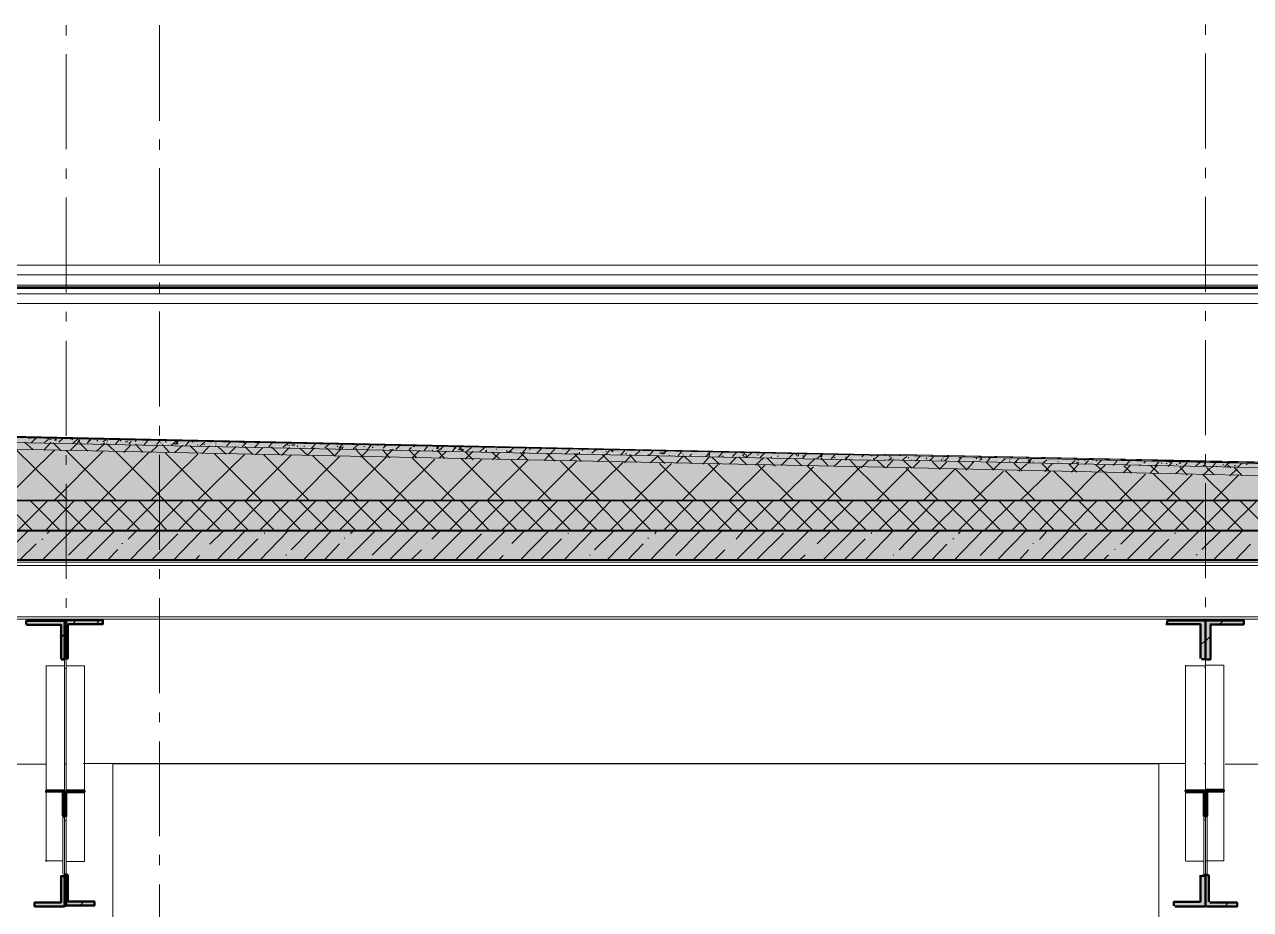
# Model space of a CAD drawing. Header units: millimetres. Extents: x -136833 to 49383, y -8033 to 344618.
# Drawn here: x -44308 to -37860, y 17372 to 22027 of the extents above; entities that cross this region are included whole.
import ezdxf

# ---------------------------------------------------------------- set-up
doc = ezdxf.new("R2010")
doc.units = ezdxf.units.MM
doc.layers.add('PDF _Геометрия', color=7, linetype='Continuous', true_color=0x1d1d1d)
doc.layers.add('PDF _Сплошная заливка', color=7, linetype='Continuous', true_color=0xffffff)

msp = doc.modelspace()

# ---------------------------------------------------------------- hatches: boundary and pattern name
at = {"layer": 'PDF _Сплошная заливка', "transparency": 33554559}
h = msp.add_hatch(color=256, dxfattribs=at)
h.paths.add_polyline_path([(-33514.6, 19877.4), (-33628.9, 19873.2), (-33739, 19868.9), (-33967.5, 19860.5), (-34077.6, 19856.2), (-34306.2, 19847.8), (-34416.2, 19843.5), (-34530.5, 19839.3), (-34640.6, 19835.1), (-34869.2, 19826.6), (-34979.2, 19822.4), (-35207.8, 19813.9), (-35317.9, 19809.7), (-35546.5, 19801.2), (-35656.5, 19797), (-35770.8, 19792.7), (-35880.9, 19788.5), (-36109.5, 19780), (-36219.5, 19775.8), (-36448.1, 19767.3), (-36558.2, 19763.1), (-36672.5, 19758.9), (-36782.5, 19754.6), (-37011.1, 19746.2), (-37121.2, 19741.9), (-37349.8, 19733.5), (-37459.8, 19729.2), (-37688.4, 19720.8), (-37798.5, 19716.5), (-37798.5, 19720.8), (-37989, 19725), (-38378.4, 19733.5), (-38568.9, 19737.7), (-38958.3, 19746.2), (-39148.8, 19750.4), (-39538.3, 19758.9), (-39728.7, 19763.1), (-40118.2, 19771.6), (-40308.7, 19775.8), (-40698.1, 19784.3), (-40888.6, 19788.5), (-41278.1, 19797), (-41477, 19801.2), (-42289.8, 19818.1), (-42488.7, 19822.4), (-43504.6, 19843.5), (-43703.6, 19847.8), (-44516.4, 19864.7), (-44719.5, 19864.7), (-44719.5, 19839.3), (-44512.1, 19839.3), (-44308.9, 19835.1), (-44101.5, 19830.8), (-43695.1, 19822.4), (-43487.7, 19818.1), (-43284.5, 19813.9), (-43077.1, 19809.7), (-42670.7, 19801.2), (-42463.3, 19797), (-42056.9, 19788.5), (-41849.5, 19784.3), (-41646.3, 19780), (-41438.9, 19775.8), (-41032.5, 19767.3), (-40825.1, 19763.1), (-40621.9, 19758.9), (-40414.5, 19754.6), (-40008.1, 19746.2), (-39800.7, 19741.9), (-39394.3, 19733.5), (-39186.9, 19729.2), (-38983.7, 19725), (-38776.3, 19720.8), (-38369.9, 19712.3), (-38162.5, 19708.1), (-37756.1, 19699.6), (-37688.4, 19695.4), (-37688.4, 19699.6), (-37569.9, 19703.8), (-37455.6, 19708.1), (-37337.1, 19712.3), (-37108.5, 19720.8), (-36990, 19725), (-36761.4, 19733.5), (-36642.8, 19737.7), (-36414.3, 19746.2), (-36295.7, 19750.4), (-36067.1, 19758.9), (-35948.6, 19763.1), (-35720, 19771.6), (-35601.5, 19775.8), (-35487.2, 19780), (-35368.7, 19784.3), (-35140.1, 19792.7), (-35021.6, 19797), (-34793, 19805.4), (-34674.5, 19809.7), (-34445.9, 19818.1), (-34327.4, 19822.4), (-34098.8, 19830.8), (-33980.2, 19835.1), (-33751.7, 19843.5), (-33633.1, 19847.8), (-33518.8, 19852), (-33269.1, 19852), (-33133.6, 19847.8), (-33002.4, 19843.5), (-32866.9, 19839.3), (-32735.7, 19835.1), (-32600.3, 19830.8), (-32469, 19826.6), (-32333.6, 19822.4), (-32202.4, 19818.1), (-32066.9, 19813.9), (-31935.7, 19809.7), (-31800.2, 19805.4), (-31669, 19801.2), (-31533.5, 19797), (-31402.3, 19792.7), (-31266.8, 19788.5), (-31135.6, 19784.3), (-31000.2, 19780), (-30868.9, 19775.8), (-30733.5, 19771.6), (-30602.3, 19767.3), (-30466.8, 19763.1), (-30335.6, 19758.9), (-30200.1, 19754.6), (-30068.9, 19750.4), (-29933.4, 19746.2), (-29802.2, 19741.9), (-29666.7, 19737.7), (-29535.5, 19733.5), (-29400.1, 19729.2), (-29268.8, 19725), (-29133.4, 19720.8), (-29002.2, 19716.5), (-28866.7, 19712.3), (-28735.5, 19708.1), (-28600, 19703.8), (-28468.8, 19699.6), (-28396.8, 19695.4), (-28396.8, 19699.6), (-28219, 19703.8), (-27351.3, 19725), (-27088.8, 19729.2), (-26830.6, 19729.2), (-26830.6, 19754.6), (-27038, 19754.6), (-27249.7, 19750.4), (-27457.1, 19746.2), (-27668.7, 19741.9), (-27825.4, 19737.7), (-28307.9, 19725), (-28595.8, 19720.8), (-28595.8, 19725), (-28858.2, 19733.5), (-28985.2, 19737.7), (-29247.7, 19746.2), (-29374.7, 19750.4), (-29637.1, 19758.9), (-29764.1, 19763.1), (-30026.6, 19771.6), (-30153.5, 19775.8), (-30416, 19784.3), (-30543, 19788.5), (-30936.7, 19801.2), (-31063.7, 19805.4), (-31326.1, 19813.9), (-31453.1, 19818.1), (-31715.5, 19826.6), (-31842.5, 19830.8), (-32105, 19839.3), (-32232, 19843.5), (-32494.4, 19852), (-32621.4, 19856.2), (-32883.9, 19864.7), (-33010.9, 19868.9), (-33273.3, 19877.4)])
h.paths.add_polyline_path([(-49883.9, 19979), (-50082.1, 19983.1), (-50483, 19983.1), (-50483, 19962), (-50281.8, 19962), (-49659.5, 19949.3), (-49456.3, 19945.1), (-48834.1, 19932.4), (-48630.9, 19928.2), (-48008.6, 19915.5), (-47805.4, 19911.3), (-47183.2, 19898.6), (-46980, 19894.3), (-46357.7, 19881.6), (-46154.5, 19877.4), (-46014.9, 19873.2), (-45879.4, 19868.9), (-45879.4, 19894.3), (-46277.3, 19902.8), (-46480.5, 19907), (-46878.4, 19915.5), (-47081.6, 19919.7), (-47479.5, 19928.2), (-47682.7, 19932.4), (-48080.6, 19940.9), (-48283.8, 19945.1), (-48681.7, 19953.6), (-48884.9, 19957.8), (-49282.8, 19966.3), (-49486, 19970.5)])
h = msp.add_hatch(color=256, dxfattribs=at)
h.paths.add_polyline_path([(-33518.8, 19852), (-33633.1, 19847.8), (-33751.7, 19843.5), (-33980.2, 19835.1), (-34098.8, 19830.8), (-34327.4, 19822.4), (-34445.9, 19818.1), (-34674.5, 19809.7), (-34793, 19805.4), (-35021.6, 19797), (-35140.1, 19792.7), (-35368.7, 19784.3), (-35487.2, 19780), (-35601.5, 19775.8), (-35720, 19771.6), (-35948.6, 19763.1), (-36067.1, 19758.9), (-36295.7, 19750.4), (-36414.3, 19746.2), (-36642.8, 19737.7), (-36761.4, 19733.5), (-36990, 19725), (-37108.5, 19720.8), (-37337.1, 19712.3), (-37455.6, 19708.1), (-37569.9, 19703.8), (-37688.4, 19699.6), (-37798.5, 19695.4), (-37798.5, 19699.6), (-38204.8, 19708.1), (-38412.3, 19712.3), (-38818.6, 19720.8), (-39026.1, 19725), (-39432.4, 19733.5), (-39639.9, 19737.7), (-40046.2, 19746.2), (-40253.6, 19750.4), (-40660, 19758.9), (-40867.4, 19763.1), (-41070.6, 19767.3), (-41278.1, 19771.6), (-41477, 19775.8), (-42289.8, 19792.7), (-42488.7, 19797), (-43504.6, 19818.1), (-43703.6, 19822.4), (-44516.4, 19839.3), (-44719.5, 19839.3), (-44719.5, 19801.2), (-44520.6, 19801.2), (-37756.1, 19657.3), (-37684.2, 19653), (-37684.2, 19657.3), (-37455.6, 19665.7), (-37345.5, 19670), (-37116.9, 19678.4), (-37006.9, 19682.7), (-36892.6, 19686.9), (-36782.5, 19691.1), (-36553.9, 19699.6), (-36443.9, 19703.8), (-36329.6, 19708.1), (-36219.5, 19712.3), (-35990.9, 19720.8), (-35880.9, 19725), (-35766.6, 19729.2), (-35656.5, 19733.5), (-35428, 19741.9), (-35317.9, 19746.2), (-35203.6, 19750.4), (-35093.5, 19754.6), (-34865, 19763.1), (-34754.9, 19767.3), (-34640.6, 19771.6), (-34530.5, 19775.8), (-34302, 19784.3), (-34191.9, 19788.5), (-34077.6, 19792.7), (-33967.5, 19797), (-33739, 19805.4), (-33628.9, 19809.7), (-33514.6, 19813.9), (-33273.3, 19813.9), (-33010.9, 19805.4), (-32883.9, 19801.2), (-32621.4, 19792.7), (-32494.4, 19788.5), (-32232, 19780), (-32105, 19775.8), (-31842.5, 19767.3), (-31715.5, 19763.1), (-31453.1, 19754.6), (-31326.1, 19750.4), (-31063.7, 19741.9), (-30936.7, 19737.7), (-30543, 19725), (-30416, 19720.8), (-30153.5, 19712.3), (-30026.6, 19708.1), (-29764.1, 19699.6), (-29637.1, 19695.4), (-29374.7, 19686.9), (-29247.7, 19682.7), (-28985.2, 19674.2), (-28858.2, 19670), (-28595.8, 19661.5), (-28468.8, 19657.3), (-28396.8, 19653), (-28396.8, 19657.3), (-28219, 19661.5), (-27004.1, 19691.1), (-26830.6, 19691.1), (-26830.6, 19729.2), (-27038, 19729.2), (-27249.7, 19725), (-27457.1, 19720.8), (-27668.7, 19716.5), (-28265.6, 19703.8), (-28600, 19699.6), (-28600, 19703.8), (-28735.5, 19708.1), (-28866.7, 19712.3), (-29002.2, 19716.5), (-29133.4, 19720.8), (-29268.8, 19725), (-29400.1, 19729.2), (-29535.5, 19733.5), (-29666.7, 19737.7), (-29802.2, 19741.9), (-29933.4, 19746.2), (-30068.9, 19750.4), (-30200.1, 19754.6), (-30335.6, 19758.9), (-30466.8, 19763.1), (-30602.3, 19767.3), (-30733.5, 19771.6), (-30868.9, 19775.8), (-31000.2, 19780), (-31135.6, 19784.3), (-31266.8, 19788.5), (-31402.3, 19792.7), (-31533.5, 19797), (-31669, 19801.2), (-31800.2, 19805.4), (-31935.7, 19809.7), (-32066.9, 19813.9), (-32202.4, 19818.1), (-32333.6, 19822.4), (-32469, 19826.6), (-32600.3, 19830.8), (-32735.7, 19835.1), (-32866.9, 19839.3), (-33002.4, 19843.5), (-33133.6, 19847.8), (-33269.1, 19852)])
h.paths.add_polyline_path([(-49883.9, 19953.6), (-50082.3, 19957.7), (-50483, 19957.7), (-50483, 19923.9), (-50290.3, 19923.9), (-50091.3, 19919.7), (-49896.6, 19915.5), (-49697.6, 19911.3), (-49502.9, 19907), (-49304, 19902.8), (-49109.2, 19898.6), (-48910.3, 19894.3), (-48715.6, 19890.1), (-48516.6, 19885.9), (-48321.9, 19881.6), (-47924, 19873.2), (-47729.3, 19868.9), (-47530.3, 19864.7), (-47335.6, 19860.5), (-47136.6, 19856.2), (-46941.9, 19852), (-46742.9, 19847.8), (-46548.2, 19843.5), (-46349.3, 19839.3), (-46154.5, 19835.1), (-45879.4, 19830.8), (-45879.4, 19868.9), (-46277.3, 19877.4), (-46480.5, 19881.6), (-46878.4, 19890.1), (-47081.6, 19894.3), (-47479.5, 19902.8), (-47682.7, 19907), (-48080.6, 19915.5), (-48283.8, 19919.7), (-48681.7, 19928.2), (-48884.9, 19932.4), (-49282.8, 19940.9), (-49486, 19945.1)])
h = msp.add_hatch(color=256, dxfattribs=at)
h.paths.add_polyline_path([(-33514.6, 19813.9), (-33628.9, 19809.7), (-33739, 19805.4), (-33967.5, 19797), (-34077.6, 19792.7), (-34191.9, 19788.5), (-34302, 19784.3), (-34530.5, 19775.8), (-34640.6, 19771.6), (-34754.9, 19767.3), (-34865, 19763.1), (-35093.5, 19754.6), (-35203.6, 19750.4), (-35317.9, 19746.2), (-35428, 19741.9), (-35656.5, 19733.5), (-35766.6, 19729.2), (-35880.9, 19725), (-35990.9, 19720.8), (-36219.5, 19712.3), (-36329.6, 19708.1), (-36443.9, 19703.8), (-36553.9, 19699.6), (-36782.5, 19691.1), (-36892.6, 19686.9), (-37006.9, 19682.7), (-37116.9, 19678.4), (-37345.5, 19670), (-37455.6, 19665.7), (-37798.5, 19653), (-37798.5, 19657.3), (-37989, 19661.5), (-38378.4, 19670), (-38568.9, 19674.2), (-38958.3, 19682.7), (-39148.8, 19686.9), (-39538.3, 19695.4), (-39728.7, 19699.6), (-40118.2, 19708.1), (-40308.7, 19712.3), (-40698.1, 19720.8), (-40888.6, 19725), (-41278.1, 19733.5), (-41477, 19737.7), (-42289.8, 19754.6), (-42488.7, 19758.9), (-43504.6, 19780), (-43703.6, 19784.3), (-44516.4, 19801.2), (-44719.5, 19801.2), (-44719.5, 19526), (-26830.6, 19526), (-26830.6, 19691.1), (-27038, 19691.1), (-27249.7, 19686.9), (-27457.1, 19682.7), (-27668.7, 19678.4), (-27825.4, 19674.2), (-28307.9, 19661.5), (-28595.8, 19657.3), (-28595.8, 19661.5), (-28858.2, 19670), (-28985.2, 19674.2), (-29247.7, 19682.7), (-29374.7, 19686.9), (-29637.1, 19695.4), (-29764.1, 19699.6), (-30026.6, 19708.1), (-30153.5, 19712.3), (-30416, 19720.8), (-30543, 19725), (-30936.7, 19737.7), (-31063.7, 19741.9), (-31326.1, 19750.4), (-31453.1, 19754.6), (-31715.5, 19763.1), (-31842.5, 19767.3), (-32105, 19775.8), (-32232, 19780), (-32494.4, 19788.5), (-32621.4, 19792.7), (-32883.9, 19801.2), (-33010.9, 19805.4), (-33273.3, 19813.9)])
h.paths.add_polyline_path([(-49883.9, 19915.5), (-50081.5, 19919.6), (-50483, 19919.6), (-50483, 19526), (-45879.4, 19526), (-45879.4, 19830.8), (-46277.3, 19839.3), (-46480.5, 19843.5), (-46878.4, 19852), (-47081.6, 19856.2), (-47479.5, 19864.7), (-47682.7, 19868.9), (-48080.6, 19877.4), (-48283.8, 19881.6), (-48681.7, 19890.1), (-48884.9, 19894.3), (-49282.8, 19902.8), (-49486, 19907)])
h = msp.add_hatch(color=256, dxfattribs=at)
h.paths.add_polyline_path([(-45879.4, 19365.2), (-45879.4, 19525.2), (-50648.6, 19525.2), (-50648.6, 19365.2)])
h.paths.add_polyline_path([(-26648.6, 19365.2), (-26648.6, 19525.2), (-44719.5, 19525.2), (-44719.5, 19365.2)])
h = msp.add_hatch(color=256, dxfattribs=at)
h.paths.add_polyline_path([(-45498.4, 19212.8), (-45498.4, 19361.8), (-50895.1, 19361.8), (-50895.1, 19212.8)])
h.paths.add_polyline_path([(-26398.8, 19212.8), (-26398.8, 19361.8), (-45100.5, 19361.8), (-45100.5, 19212.8)])
h = msp.add_hatch(color=256, dxfattribs=at)
h.paths.add_polyline_path([(-44105.7, 18692.1), (-44105.7, 18894.2), (-44303.3, 18894.2), (-44303.3, 18874.1), (-44122.7, 18874.1), (-44122.7, 18692.1)])
h.paths.add_polyline_path([(-43898.3, 18874.1), (-43898.3, 18894.2), (-44097.3, 18894.2), (-44097.3, 18692.1), (-44080.3, 18692.1), (-44080.3, 18874.1)])
h = msp.add_hatch(color=256, dxfattribs=at)
h.paths.add_polyline_path([(-38103.3, 18692.1), (-38103.3, 18892.4), (-38301.6, 18892.4), (-38301.6, 18874.1), (-38124.4, 18874.1), (-38124.4, 18692.1)])
h.paths.add_polyline_path([(-37900.1, 18874.1), (-37900.1, 18892.4), (-38099, 18892.4), (-38099, 18692.1), (-38077.9, 18692.1), (-38077.9, 18874.1)])
for points in [[(-44110, 17866.7), (-44105.9, 17997.3), (-44195.8, 17997.3), (-44195.8, 17993.7), (-44110, 17993.7)], [(-43999.9, 17993.7), (-43999.9, 17997.6), (-44090.6, 17997.6), (-44090.6, 17993.7)], [(-38103.3, 17866.7), (-38103.3, 17998.4), (-38198.6, 17998.4), (-38198.6, 17993.7), (-38111.7, 17993.7), (-38111.7, 17866.7)], [(-38001.7, 17993.7), (-38001.7, 18001.5), (-38098.1, 18001.5), (-38098.1, 17894.7), (-38094.8, 17993.7)]]:
    msp.add_hatch(color=256, dxfattribs=at).paths.add_polyline_path(points)
h = msp.add_hatch(color=256, dxfattribs=at)
h.paths.add_polyline_path([(-44122.7, 17413.7), (-44262, 17413.7), (-44262, 17392.7), (-44105.7, 17392.7), (-44105.7, 17553.2), (-44122.7, 17553.2)])
h.paths.add_polyline_path([(-44097.3, 17553.2), (-44097.3, 17392.7), (-43940.7, 17392.7), (-43940.7, 17413.7), (-44080.3, 17413.7), (-44080.3, 17553.2)])
h = msp.add_hatch(color=256, dxfattribs=at)
h.paths.add_polyline_path([(-38124.4, 17548.5), (-38124.4, 17413.7), (-38256.5, 17413.7), (-38256.5, 17392.6), (-38103.3, 17392.6), (-38103.3, 17548.5)])
h.paths.add_polyline_path([(-38082.1, 17413.7), (-38082.1, 17548.5), (-38099, 17548.5), (-38099, 17392.6), (-37938.2, 17392.6), (-37938.2, 17413.7)])

# ---------------------------------------------------------------- linework, layer by layer
at = {"layer": 'PDF _Геометрия', "color": 7, "lineweight": 9}
for points in [[(-44089.7, 21968.2), (-44089.7, 22023.2)], [(-43598.4, 21520.2), (-43598.4, 22023.9)], [(-38097.1, 21971.6), (-38097.1, 22026.7)], [(-44089.7, 21371.5), (-44089.7, 21870.8)], [(-38097.1, 21374.8), (-38097.1, 21874.3)], [(-43598.4, 21367.8), (-43598.4, 21422.8)], [(-44089.7, 21214.5), (-44089.7, 21269.8)], [(-43598.4, 20770.9), (-43598.4, 21270.4)], [(-38097.1, 21218.2), (-38097.1, 21273.2)], [(-44089.7, 20617.5), (-44089.7, 21117.2)], [(-38097.1, 20621.2), (-38097.1, 21120.8)], [(-26445.1, 20761.8), (-44737.5, 20761.8)], [(-26445.1, 20711), (-44737.5, 20711)], [(-26445.1, 20656), (-44737.5, 20656)], [(-26445.1, 20643.3), (-44737.5, 20643.3)], [(-44737.5, 20639.1), (-26445.1, 20639.1)], [(-43598.4, 20614.2), (-43598.4, 20669.2)], [(-44089.7, 20465.5), (-44089.7, 20516.4)], [(-43598.4, 20017.7), (-43598.4, 20516.9)], [(-38097.1, 20468.9), (-38097.1, 20519.7)], [(-44089.7, 19864.1), (-44089.7, 20363.8)], [(-38097.1, 19867.8), (-38097.1, 20367.2)], [(-39781.7, 19763.5), (-44713.8, 19869.3)], [(-43598.4, 19864.9), (-43598.4, 19916)], [(-44712.7, 19521.7), (-26822.4, 19521.7), (-26822.4, 19686.8), (-26822.4, 19724.9), (-26822.4, 19750.3), (-26822.4, 19754.5), (-26822.4, 19758.8), (-27660.4, 19741.8)], [(-44089.7, 19711.6), (-44089.7, 19762.4)], [(-43598.4, 19264), (-43598.4, 19763.7)], [(-39787.5, 19767), (-38377.8, 19737.3)], [(-38372.7, 19736.9), (-37754.9, 19724.2), (-39786.9, 19766.6)], [(-38370.3, 19735.5), (-37684.7, 19722.8), (-37752.7, 19722.8)], [(-38097.1, 19715.4), (-38097.1, 19766.2)], [(-44089.7, 19110.7), (-44089.7, 19610.4)], [(-38097.1, 19114.2), (-38097.1, 19613.8)], [(-44718.4, 19364.3), (-26646.9, 19364.3), (-26646.9, 19525.2), (-44718.4, 19525.2)], [(-50648.6, 19199.2), (-26646.9, 19199.2), (-26646.9, 19182.3), (-50648.6, 19182.3), (-26646.9, 19182.3)], [(-27190.9, 19195.8), (-27190.9, 19208.6), (-50093.8, 19208.6)], [(-43598.4, 19111.7), (-43598.4, 19162.3)], [(-44089.7, 18958.2), (-44089.7, 19009)], [(-43598.4, 18510.3), (-43598.4, 19010)], [(-38097.1, 18961.9), (-38097.1, 19012.7)], [(-26646.9, 18911.4), (-50648.6, 18911.4), (-26646.9, 18911.4), (-26646.9, 18898.7), (-50648.6, 18898.7)], [(-44098.5, 18137.2), (-44098.5, 18640.7), (-44098.5, 18890.5)], [(-44089.7, 18640.5), (-44089.7, 18890.4), (-44097.9, 18890.4)], [(-44089.7, 18357.3), (-44089.7, 18856.5)], [(-38097.1, 18644.4), (-38097.1, 18894.1), (-38101.1, 18894.1)], [(-38097.1, 18138), (-38097.1, 18641.8), (-38097.1, 18891.6)], [(-38097.1, 18360.8), (-38097.1, 18860.2)], [(-44195.8, 18653.8), (-44098.5, 18653.8), (-44098.5, 17972.1)], [(-44195, 18653.2), (-44195, 17628.7), (-44195, 17624.4), (-44195, 17988.6)], [(-44097.9, 18640.5), (-44089.7, 18640.5), (-44089.7, 18137), (-44097.9, 18137)], [(-44090.6, 18653.9), (-43993.2, 18653.9), (-43993.2, 17629.3), (-43993.2, 17625.4), (-44086.3, 17625.4), (-43993.2, 17625.4), (-43993.2, 17989.4)], [(-44089.7, 18653.6), (-44089.7, 17971.9)], [(-38202.3, 18656.7), (-38202.3, 17632.2), (-38202.3, 17628.1), (-38202.3, 17992.2)], [(-38198.6, 18654.5), (-38097.1, 18654.5), (-38097.1, 17973)], [(-38101.1, 18644.4), (-38097.1, 18644.4), (-38097.1, 18140.6), (-38101.1, 18140.6)], [(-38098.1, 18657.6), (-38000.5, 18657.6), (-38000.5, 17633.1), (-38000.5, 17629), (-38093.4, 17629), (-38000.5, 17629), (-38000.5, 17993)], [(-38097.1, 18657.1), (-38097.1, 17975.5)], [(-43598.4, 18358), (-43598.4, 18409.2)], [(-44089.7, 18204.8), (-44089.7, 18259.4)], [(-43598.4, 17757.2), (-43598.4, 18256.3)], [(-38097.1, 18208.3), (-38097.1, 18263.4)], [(-50092.2, 18136.6), (-44195, 18136.6)], [(-43997.7, 18140.3), (-38202.3, 18140.3)], [(-43844, 18139.6), (-43844, 17322.7), (-43844, 15163.7), (-43844, 14342.4), (-43844, 11641.8)], [(-43842, 17321), (-38342.7, 17321), (-38342.7, 18138.1), (-43842, 18138.1)], [(-37993.5, 18137), (-32244.8, 18137)], [(-44089.7, 17603.4), (-44089.7, 18103.1)], [(-38097.1, 17607.1), (-38097.1, 18106.8)], [(-44107.3, 17992), (-44107.3, 17628)], [(-44089.7, 17627.4), (-44089.7, 17991.5)], [(-38105.8, 17990.1), (-38105.8, 17625.9)], [(-38088.3, 17625.6), (-38088.3, 17989.7)], [(-44107.3, 17864.7), (-44107.3, 17560.2)], [(-44089.7, 17559.6), (-44089.7, 17864.7)], [(-38105.8, 17863.1), (-38105.8, 17558.2)], [(-38097.1, 17560.4), (-38097.1, 17865.5)], [(-38097.1, 17862.9), (-38097.1, 17558.1)], [(-38088.3, 17558), (-38088.3, 17862.7)], [(-44098.5, 17861.7), (-44098.5, 17557.2)], [(-44098.5, 17387.7), (-44098.5, 17840.9)], [(-44097.9, 17387.4), (-44089.7, 17387.4), (-44089.7, 17840.6), (-44097.9, 17840.6)], [(-44089.7, 17556.9), (-44089.7, 17862)], [(-38101.1, 17391.2), (-38097.1, 17391.2), (-38097.1, 17844.3), (-38101.1, 17844.3)], [(-38097.1, 17388.9), (-38097.1, 17841.7)], [(-43598.4, 17604.9), (-43598.4, 17659.8)], [(-44089.7, 17451.4), (-44089.7, 17506)], [(-43598.4, 17003.4), (-43598.4, 17503.2)], [(-38097.1, 17454.8), (-38097.1, 17509.7)]]:
    msp.add_lwpolyline(points, dxfattribs=at)
for points in [[(-26445.1, 20647.5), (-44737.5, 20647.5)], [(-44737.5, 20609.4), (-26445.1, 20609.4)], [(-44737.5, 20558.6), (-26445.1, 20558.6)], [(-44200.2, 17628), (-44107.3, 17628)], [(-38199.2, 17625.9), (-38105.8, 17625.9)], [(-44102.9, 17557.2), (-44098.5, 17557.2)], [(-44094.1, 17559.6), (-44089.7, 17559.6)], [(-38105.8, 17558.1), (-38097.1, 17558.1)], [(-38092.4, 17558), (-38088.3, 17558)]]:
    msp.add_lwpolyline(points, close=True, dxfattribs=at)
at = {"layer": 'PDF _Геометрия', "color": 7, "lineweight": 40}
for points in [[(-26646.9, 20363.3), (-26646.9, 19364.3), (-45098.9, 19364.3)], [(-45098.9, 19212), (-26646.9, 19212), (-26646.9, 18894.4), (-26901.2, 18894.4)]]:
    msp.add_lwpolyline(points, dxfattribs=at)
at = {"layer": 'PDF _Геометрия', "color": 7, "lineweight": 20}
for points in [[(-44713.8, 19860.9), (-39781.7, 19759.3), (-44713.8, 19865.1)], [(-39790.4, 19698.5), (-44718.1, 19800.1)], [(-39781.7, 19733.9), (-44713.8, 19835.5)], [(-37754.9, 19720), (-39786.9, 19762.3), (-37754.9, 19715.8)], [(-37754.9, 19694.6), (-39786.9, 19736.9)], [(-37754.9, 19652.3), (-39791, 19698.9)], [(-44718.4, 19364.3), (-26646.9, 19364.3)]]:
    msp.add_lwpolyline(points, dxfattribs=at)
at = {"layer": 'PDF _Геометрия', "lineweight": 9}
for points in [[(-44265.2, 19792), (-44307.8, 19830.2)], [(-44287.1, 19856), (-44282.8, 19856)], [(-44287.1, 19848.9), (-44282.8, 19848.9)], [(-44286.5, 19855.3), (-44274, 19851.5), (-44274, 19855.3)], [(-44273.3, 19826.7), (-44247.7, 19852.4)], [(-44252, 19852.4), (-44247.7, 19848)], [(-44212.6, 19826.4), (-44212.6, 19826.4)], [(-44206.9, 19788.3), (-44168.7, 19830.3)], [(-44203.1, 19828.2), (-44177.5, 19849)], [(-44173.1, 19844.5), (-44168.7, 19844.5)], [(-44159.9, 19851.6), (-44159.9, 19847.2)], [(-44116, 19784.5), (-44158.1, 19826.6)], [(-44128.6, 19829.3), (-44107.3, 19850)], [(-44124.8, 19848), (-44124.8, 19848)], [(-44067.8, 19847.5), (-44063.4, 19847.5)], [(-44066.6, 19787.6), (-44028.3, 19825.9)], [(-44059, 19847.4), (-44054.6, 19843.1)], [(-44053.5, 19823.2), (-44028.3, 19848.4)], [(-43975.7, 19782.3), (-44017.8, 19824.5)], [(-44015.1, 19822.5), (-44010.8, 19826.9)], [(-43979.5, 19824.4), (-43958.1, 19845.2)], [(-43971.3, 19841.4), (-43966.9, 19841.4)], [(-43930.1, 19782.9), (-43887.9, 19821.2)], [(-43927.4, 19836.2), (-43923, 19840.6)], [(-43905.5, 19823), (-43905.5, 19818.6)], [(-43896.1, 19831.1), (-43879.1, 19843.7)], [(-43896.1, 19818.5), (-43887.9, 19826.7), (-43887.9, 19818.5)], [(-43835.3, 19784.8), (-43877.5, 19822.6)], [(-43874.8, 19837.6), (-43870.4, 19837.6)], [(-43830.3, 19819.2), (-43809, 19845)], [(-43804.6, 19840.6), (-43800.2, 19836.2)], [(-43785.4, 19775.7), (-43747.5, 19817.9)], [(-43778.2, 19831.2), (-43773.9, 19831.2)], [(-43769.5, 19831.2), (-43765.1, 19831.2)], [(-43760.2, 19820.7), (-43747.5, 19833.3)], [(-43725.6, 19834.3), (-43721.2, 19838.7)], [(-43686.1, 19777.1), (-43724, 19819.4)], [(-43686.1, 19830.4), (-43686.1, 19830.4)], [(-43681.2, 19814.4), (-43659.8, 19839.7)], [(-43651, 19814.4), (-43651, 19814.4)], [(-43645.1, 19775.3), (-43607.1, 19813.2)], [(-43614.9, 19818.2), (-43589.6, 19843.4)], [(-43594, 19827), (-43589.6, 19827)], [(-43545.7, 19775.2), (-43583.7, 19817.6)], [(-43567.7, 19830.2), (-43563.3, 19834.6)], [(-43535.9, 19813.7), (-43510.6, 19835.2)], [(-43528.2, 19814.3), (-43528.2, 19814.3)], [(-43518.9, 19820.9), (-43501.9, 19820.9), (-43506.3, 19837.4)], [(-43517.9, 19776.3), (-43475.5, 19814.3)], [(-43514.5, 19818.1), (-43501.9, 19834.6)], [(-43493.1, 19820.3), (-43493.1, 19820.3)], [(-43461.4, 19811), (-43440.4, 19836.3)], [(-43396.6, 19770.3), (-43439, 19812.7)], [(-43422.9, 19831.4), (-43422.9, 19827.6)], [(-43401, 19816.6), (-43396.6, 19816.6)], [(-43386.8, 19808.9), (-43361.5, 19830.4)], [(-43373.2, 19768.7), (-43335.2, 19811.2)], [(-43365.9, 19817.8), (-43361.5, 19821.6)], [(-43330.8, 19830.5), (-43326.4, 19830.5)], [(-43317.6, 19813.5), (-43317.6, 19813.5)], [(-43304.5, 19825.6), (-43300.1, 19825.6)], [(-43304.5, 19810.2), (-43300.1, 19810.2)], [(-43291.3, 19808.6), (-43291.3, 19808.6)], [(-43247.4, 19766.8), (-43289.9, 19804.9)], [(-43246.5, 19809.9), (-43221.1, 19835.3)], [(-43232.9, 19768.6), (-43194.8, 19806.7)], [(-43212.3, 19809.4), (-43212.3, 19809.4)], [(-43203.5, 19822.2), (-43203.5, 19822.2)], [(-43163.1, 19805.3), (-43142.1, 19826.3)], [(-43159.7, 19829.5), (-43159.7, 19829.5)], [(-43159.2, 19829.6), (-43150.9, 19825.2), (-43150.9, 19829.6)], [(-43107, 19764.6), (-43149.6, 19807.2)], [(-43097.4, 19804.6), (-43071.9, 19830.1)], [(-43092.6, 19763.8), (-43054.4, 19802)], [(-43022.8, 19806.2), (-43001.7, 19831.1)], [(-42966.6, 19762.7), (-43008.7, 19805.3)], [(-42966.6, 19810.9), (-42966.6, 19810.9)], [(-42956.1, 19759.2), (-42914, 19801.3)], [(-42948.3, 19804), (-42922.8, 19825.6)], [(-42927.2, 19816.8), (-42922.8, 19816.8)], [(-42918.4, 19816.8), (-42914, 19812.4)], [(-42904.8, 19816.4), (-42896.5, 19812)], [(-42900.4, 19813.7), (-42887.7, 19817.6), (-42892.1, 19809.3)], [(-42874.6, 19805.6), (-42870.1, 19810)], [(-42817.5, 19759.5), (-42859.6, 19797.8)], [(-42857, 19822.4), (-42852.6, 19826.3)], [(-42839.5, 19806.5), (-42835, 19810.9)], [(-42820.7, 19761.5), (-42782.4, 19799.8)], [(-42799.1, 19799.3), (-42773.6, 19824.8)], [(-42729, 19800.6), (-42703.4, 19821.7)], [(-42677.1, 19757.6), (-42719.3, 19799.8)], [(-42650.3, 19803.5), (-42642, 19794.7), (-42680.3, 19756.9)], [(-42664, 19809.4), (-42659.6, 19805.6)], [(-42654.3, 19797.5), (-42633.2, 19822.5)], [(-42646, 19800.3), (-42633.2, 19804.8), (-42637.7, 19792)], [(-42579.8, 19795.8), (-42554.3, 19816.9)], [(-42567.5, 19797.3), (-42563, 19797.3)], [(-42523.6, 19807.4), (-42519.2, 19807.4)], [(-42505.2, 19792.3), (-42484.1, 19817.9)], [(-42479.8, 19800.7), (-42475.3, 19805.2)], [(-42453.4, 19814.5), (-42449, 19814.5)], [(-42421.8, 19799), (-42405.1, 19816.3)], [(-42387.6, 19814.3), (-42387.6, 19818.2)], [(-42356.1, 19791.8), (-42334.9, 19812.9)], [(-42286.3, 19788.9), (-42273.5, 19801.7)], [(-42282.3, 19801), (-42282.3, 19796.5)], [(-42264.7, 19807.4), (-42264.7, 19811.3)], [(-42264.3, 19807), (-42255.9, 19807), (-42255.9, 19811.5)], [(-42255.9, 19811.5), (-42255.9, 19811.5)], [(-42207, 19787.1), (-42185.8, 19812.2)], [(-42131.9, 19785.2), (-42106.8, 19806.4)], [(-42057.9, 19782.1), (-42036.6, 19807.3)], [(-42049.8, 19800.9), (-42045.4, 19800.9)], [(-42027.1, 19792.7), (-42010.3, 19788.2), (-42014.7, 19805.6)], [(-42023.5, 19803.2), (-42019, 19803.2)], [(-42023.1, 19789.9), (-42010.3, 19802.8)], [(-41982.8, 19780.4), (-41957.6, 19801.7)], [(-41912.6, 19781.4), (-41887.4, 19802.7)], [(-41763.5, 19776.4), (-41738.3, 19797.7)], [(-41689.4, 19773.7), (-41668.1, 19798.9)], [(-44151.1, 19787.6), (-44417.8, 19525.3)], [(-44080.9, 19523.9), (-44351.6, 19790.2)], [(-43896.7, 19780.7), (-44154.8, 19522.1)], [(-43826.5, 19523.2), (-44089.2, 19785.9)], [(-43651, 19778.7), (-43904.9, 19524.8)], [(-43572.1, 19523.4), (-43830.5, 19781.3)], [(-43396.6, 19767.5), (-43646.2, 19521.8)], [(-43317.6, 19522.8), (-43567.4, 19772.6)], [(-43150.9, 19766.1), (-43396.2, 19524.6)], [(-43063.2, 19522.6), (-43308.7, 19768.2)], [(-42905.2, 19761.5), (-43142.3, 19524.4)], [(-42808.7, 19522.2), (-43050, 19763.5)], [(-42650.8, 19754.6), (-42883.6, 19521.8)], [(-42554.3, 19524.9), (-42791.2, 19757.4)], [(-42405.1, 19752.8), (-42633.5, 19523.8)], [(-42527.9, 19749.9), (-42565.8, 19792.2)], [(-42539.5, 19752), (-42501.6, 19790.4)], [(-42299.8, 19524.6), (-42532.4, 19752.7)], [(-42387.6, 19748), (-42425.4, 19790.4)], [(-42407.9, 19754.4), (-42370, 19792.9)], [(-42387.1, 19789.9), (-42378.8, 19789.9), (-42383.2, 19789.9)], [(-42150.7, 19741.4), (-42370.8, 19521.2)], [(-42247.2, 19750.3), (-42285.1, 19788.2)], [(-42045.4, 19524.1), (-42269.6, 19748.4)], [(-42267.6, 19750), (-42229.6, 19788)], [(-42163.9, 19788.1), (-42159.4, 19788.1)], [(-42098, 19745.1), (-42140.5, 19787.6)], [(-42127.3, 19745.3), (-42089.2, 19783.3)], [(-41905, 19739.5), (-42120.6, 19523.9)], [(-42120, 19794), (-42115.6, 19794)], [(-42115.6, 19792.3), (-42115.6, 19796.8)], [(-41790.9, 19523.9), (-42010.8, 19743.8)], [(-41991.4, 19740.3), (-41948.9, 19782.8)], [(-41948.9, 19738), (-41991.4, 19780)], [(-41883.1, 19779.9), (-41878.7, 19788.3), (-41878.7, 19779.9)], [(-41659.3, 19737.9), (-41871.1, 19526.2)], [(-41808.5, 19740), (-41850.5, 19778.1)], [(-41846.6, 19737.7), (-41808.5, 19775.9)], [(-41834.8, 19776.4), (-41834.8, 19776.4)], [(-41826, 19791.2), (-41826, 19795.6)], [(-41773.4, 19785.7), (-41773.4, 19781.7)], [(-41769.1, 19779.7), (-41764.6, 19779.7)], [(-41751.5, 19781.3), (-41747.1, 19781.3)], [(-41536.5, 19523.5), (-41747.9, 19735.5)], [(-41720.7, 19783), (-41720.7, 19783)], [(-41715, 19738.1), (-41676.9, 19776.2)], [(-41659.3, 19732.9), (-41701.4, 19775)], [(-41659.3, 19794.7), (-41659.3, 19794.7)], [(-41650.5, 19789.8), (-41650.5, 19794.3)], [(-41614.4, 19771.8), (-41589.1, 19797.1)], [(-41574.7, 19733.8), (-41536.5, 19776)], [(-41518.9, 19730.9), (-41561.1, 19773.1)], [(-41540.3, 19773.1), (-41518.9, 19793.9)], [(-41527.7, 19784.1), (-41527.7, 19784.1)], [(-41465.3, 19767), (-41440, 19792.4)], [(-41438.3, 19733.2), (-41396.1, 19771.3)], [(-41378.5, 19728.5), (-41416.9, 19770.9)], [(-41391.8, 19775.3), (-41387.3, 19775.3)], [(-41391.8, 19768.5), (-41387.3, 19772.7)], [(-41374.3, 19785), (-41369.8, 19793.5)], [(-41325, 19771.8), (-41299.6, 19793)], [(-41317.1, 19773.8), (-41317.1, 19773.8)], [(-41304.1, 19788.7), (-41299.6, 19788.7)], [(-41294.1, 19725.9), (-41255.7, 19764)], [(-41229.4, 19725.3), (-41267.8, 19763.4)], [(-41251.4, 19780.8), (-41246.9, 19780.8)], [(-41250.8, 19766), (-41229.4, 19787.2)], [(-41224.6, 19787), (-41220.6, 19791.2)], [(-41220.3, 19784.2), (-41211.8, 19780)], [(-41215.8, 19782.6), (-41211.8, 19791.1)], [(-41171.3, 19764.3), (-41150.4, 19785.5)], [(-41153.2, 19721.3), (-41115.3, 19763.6)], [(-41145.6, 19772.7), (-41141.6, 19768.4)], [(-41089, 19723.3), (-41126.9, 19765.6)], [(-41096.9, 19762.6), (-41071.5, 19783.8)], [(-41027.6, 19762.6), (-41027.6, 19766.9)], [(-41022.2, 19759.5), (-41001.3, 19784.9)], [(-41017.4, 19720.9), (-40974.9, 19759)], [(-40939.8, 19718.5), (-40982.3, 19760.8)], [(-40965.9, 19773.9), (-40957.4, 19769.6)], [(-40961.1, 19771.1), (-40948.6, 19775.3), (-40952.6, 19766.8)], [(-40948.1, 19767.4), (-40931.1, 19784.3)], [(-40939.8, 19776.1), (-40939.8, 19780.3)], [(-40917.5, 19760.2), (-40913.5, 19760.2)], [(-40881.3, 19719), (-40843.3, 19757)], [(-40873.1, 19754.7), (-40852.1, 19780.1)], [(-40847.3, 19767.2), (-40843.3, 19767.2)], [(-40799.5, 19720.6), (-40842, 19758.7)], [(-40808, 19758.7), (-40799.5, 19767.1)], [(-40785.9, 19779.5), (-40781.9, 19783.7)], [(-40711.5, 19760.8), (-40702.9, 19756.6), (-40741, 19714.3)], [(-40723.9, 19754), (-40702.9, 19775.2)], [(-40715.4, 19763.5), (-40702.9, 19767.7), (-40706.9, 19759.2)], [(-40650.3, 19713.2), (-40692.9, 19751.3)], [(-40658.3, 19753.5), (-40632.8, 19778.9)], [(-40636.7, 19757.7), (-40632.8, 19753.5)], [(-40600.6, 19713.9), (-40562.6, 19752)], [(-40583.6, 19754.6), (-40562.6, 19775.7)], [(-40571.3, 19764.9), (-40571.3, 19764.9)], [(-40509.9, 19711.1), (-40552, 19753.4)], [(-40531.4, 19772.4), (-40527.5, 19772.4)], [(-40531.2, 19757.8), (-40518.7, 19770.6)], [(-40527, 19755.1), (-40509.9, 19750.9), (-40513.9, 19767.8)], [(-40509.2, 19752.9), (-40483.6, 19774.1)], [(-40464.3, 19709.2), (-40422.2, 19747.4)], [(-40452.5, 19763.2), (-40448.5, 19763.2)], [(-40448.5, 19750.5), (-40448.5, 19750.5)], [(-40448.5, 19750.5), (-40448.5, 19750.5)], [(-40439, 19749.7), (-40413.4, 19775.1)], [(-40360.8, 19703.7), (-40402.9, 19746)], [(-40382.3, 19750.6), (-40378.3, 19750.6)], [(-40347.2, 19754.1), (-40343.2, 19758.4)], [(-40328.8, 19707.3), (-40290.6, 19745.4)], [(-40289.9, 19744.9), (-40264.2, 19770.3)], [(-40281.8, 19770.7), (-40281.8, 19770.7)], [(-40220.4, 19705.8), (-40258.6, 19743.9)], [(-40250.7, 19761.4), (-40246.7, 19769.9)], [(-40246.5, 19758.7), (-40237.9, 19758.7), (-40237.9, 19767.2)], [(-40215.6, 19759), (-40211.6, 19759)], [(-40215.2, 19745.9), (-40194, 19771.4)], [(-40188.4, 19706.9), (-40150.2, 19745)], [(-40140.2, 19744.3), (-40115.1, 19765.5)], [(-40080, 19703.8), (-40118.3, 19746.1)], [(-40066, 19741.1), (-40044.9, 19766.5)], [(-40052.1, 19702.3), (-40009.8, 19740.4)], [(-40048.9, 19749.6), (-40044.9, 19749.6)], [(-40001, 19741.9), (-40001, 19741.9)], [(-39983.5, 19737.3), (-39992.1, 19737.3), (-39983.5, 19750)], [(-39991.1, 19739.4), (-39965.9, 19764.8)], [(-39983.5, 19739.8), (-39987.5, 19752.5)], [(-39930.8, 19696.4), (-39969.2, 19738.7)], [(-39948.4, 19762.8), (-39948.4, 19762.8)], [(-39913.3, 19738.3), (-39913.3, 19738.3)], [(-39907.8, 19695.1), (-39869.4, 19733.2)], [(-39904.3, 19753.2), (-39895.7, 19761.7)], [(-39899.7, 19759.1), (-39895.7, 19759.1)], [(-39851.9, 19760.8), (-39851.9, 19756.5)], [(-39843.1, 19741.1), (-39843.1, 19745.3)], [(-39842, 19734.6), (-39816.8, 19760)], [(-39781.7, 19695.8), (-39824.1, 19733.9)], [(-39775.6, 19695.7), (-39737.8, 19738.1)], [(-39763.8, 19733.1), (-39746.6, 19750.1)], [(-39759.4, 19757), (-39755.3, 19752.8)], [(-39755.3, 19754.5), (-39755.3, 19754.5)], [(-39692.9, 19734), (-39667.6, 19755.2)], [(-39658.8, 19750.7), (-39658.8, 19746.5)], [(-39645.3, 19736), (-39641.3, 19736)], [(-39635.3, 19695.3), (-39597.4, 19733.4)], [(-39622.7, 19730.8), (-39597.4, 19756.2)], [(-39566.3, 19747.1), (-39562.3, 19742.8)], [(-39548.5, 19731.9), (-39527.2, 19753.1)], [(-39531.2, 19750.6), (-39527.2, 19750.6)], [(-39487.4, 19735.2), (-39483.4, 19739.5)], [(-39478.6, 19746.1), (-39474.6, 19746.1)], [(-39469.5, 19730.2), (-39448.3, 19751.4)], [(-39399.4, 19727.1), (-39378.1, 19752.5)], [(-39390.9, 19745.9), (-39386.8, 19750.2)], [(-39386.8, 19741.6), (-39386.8, 19741.6)], [(-39378.1, 19739.8), (-39378.1, 19739.8)], [(-39303.1, 19742.4), (-39299.1, 19746.6)], [(-39285.6, 19736.1), (-39281.5, 19736.1)], [(-39272.8, 19737.5), (-39281.4, 19741.8), (-39272.8, 19746)], [(-39276.8, 19740.1), (-39272.8, 19748.5)], [(-39250.2, 19722.2), (-39228.9, 19747.7)], [(-39175.3, 19720.6), (-39149.9, 19741.8)], [(-39141.2, 19739.9), (-39141.2, 19739.9)], [(-39127.7, 19737), (-39123.6, 19737)], [(-39105.2, 19717.4), (-39079.7, 19742.8)], [(-39035.1, 19722.9), (-39018.3, 19722.9), (-39022.4, 19739.8)], [(-39031.1, 19737.5), (-39027.1, 19737.5)], [(-39031, 19720.4), (-39018.3, 19737.3)], [(-39030.9, 19718.5), (-39009.6, 19743.9)], [(-38956, 19716.8), (-38930.6, 19738)], [(-38806.9, 19712), (-38781.4, 19733.2)], [(-38767.9, 19733.6), (-38763.9, 19733.6)], [(-38732.8, 19732.9), (-38728.8, 19732.9)], [(-38732.7, 19713), (-38711.2, 19734.3)], [(-38684.9, 19736.2), (-38684.9, 19736.2)], [(-38666.6, 19712.4), (-38641, 19737.8)], [(-38517.5, 19707.6), (-38491.9, 19733)], [(-41404.9, 19730.7), (-41612.1, 19523.4)], [(-41282, 19523.3), (-41489.6, 19730.7)], [(-41159.2, 19724.8), (-41362.5, 19525.7)], [(-41027.6, 19523), (-41230.6, 19726.2)], [(-40904.7, 19717.7), (-41103.5, 19522.9)], [(-40773.1, 19522.7), (-40967.6, 19717.5)], [(-40659.1, 19713.4), (-40849.8, 19522.9)], [(-40518.7, 19525), (-40713.2, 19715.5)], [(-40413.4, 19711.6), (-40599.6, 19525.4)], [(-40264.2, 19524.8), (-40450.7, 19711)], [(-40159, 19700.3), (-40336.5, 19522.5)], [(-40009.8, 19524.5), (-40191.6, 19706.5)], [(-39913.3, 19698.5), (-40086.7, 19525)], [(-39755.3, 19524.2), (-39933.1, 19697.8)], [(-39658.8, 19691.5), (-39828.1, 19522.2)], [(-39641.3, 19693.7), (-39683.8, 19731.8)], [(-39500.9, 19523.9), (-39670.5, 19693.3)], [(-39413.2, 19689.7), (-39578.3, 19524.6)], [(-39492.1, 19686.3), (-39534.7, 19728.7)], [(-39495, 19688.1), (-39457, 19726.2)], [(-39246.5, 19523.6), (-39411.3, 19688.8)], [(-39351.7, 19684.2), (-39394.4, 19726.6)], [(-39354.7, 19683.4), (-39316.6, 19725.8)], [(-39325.3, 19725.8), (-39316.6, 19730)], [(-39158.7, 19678.4), (-39319.7, 19521.8)], [(-39211.4, 19686.3), (-39249.4, 19724.4)], [(-39246.5, 19729.4), (-39246.5, 19729.4)], [(-39246.5, 19722.6), (-39246.5, 19722.6)], [(-39214.3, 19683.1), (-39176.3, 19721.1)], [(-39185, 19729.8), (-39185, 19729.8)], [(-38992, 19523.4), (-39148.6, 19680)], [(-39127.7, 19729.3), (-39123.6, 19729.3)], [(-39062.2, 19679), (-39100.3, 19717)], [(-39092.6, 19726.1), (-39088.5, 19726.1)], [(-39078, 19678.4), (-39035.9, 19716.5)], [(-38913, 19676.7), (-39069.8, 19524.3)], [(-39004.8, 19725.1), (-39000.8, 19725.1)], [(-38913, 19674.1), (-38955.3, 19716.5)], [(-38942.4, 19676.5), (-38904.3, 19714.6)], [(-38899.5, 19716.1), (-38895.5, 19716.1)], [(-38737.6, 19525.7), (-38894, 19678)], [(-38873.2, 19726.5), (-38869.2, 19726.5)], [(-38842.8, 19715.8), (-38842.8, 19715.8)], [(-38667.4, 19672.3), (-38815.3, 19524.2)], [(-38772.7, 19672), (-38814.9, 19714.3)], [(-38811.8, 19715.1), (-38807.8, 19715.1)], [(-38802.1, 19671.8), (-38763.9, 19714.2)], [(-38776.6, 19720.9), (-38763.9, 19725.1), (-38767.9, 19716.7)], [(-38767.9, 19720.9), (-38763.9, 19720.9)], [(-38767.9, 19715.9), (-38763.9, 19711.6)], [(-38632.3, 19674.1), (-38674.6, 19712.3)], [(-38671.4, 19731.6), (-38667.4, 19731.6)], [(-38665.9, 19671.4), (-38623.5, 19709.5)], [(-38483.1, 19525.4), (-38631.3, 19673.5)], [(-38583, 19708.2), (-38562.1, 19729.4)], [(-38530.2, 19669.5), (-38491.9, 19707.6)], [(-38483.1, 19666.8), (-38525.5, 19704.9)], [(-38509.4, 19708), (-38509.4, 19708)], [(-38509.4, 19708), (-38509.4, 19708)], [(-38443.3, 19706.5), (-38439.2, 19710.7)], [(-38421.6, 19720.3), (-38412.9, 19728.8)], [(-38399.4, 19705.6), (-38395.4, 19709.8)], [(-38389.3, 19664.9), (-38351.5, 19707.2)], [(-38342.7, 19664.6), (-38385.2, 19707)], [(-38363.7, 19704.5), (-38342.7, 19725.6)], [(-38351.5, 19725.8), (-38351.5, 19725.8)], [(-38329.3, 19719.4), (-38325.2, 19719.4)], [(-38302.9, 19716.2), (-38298.9, 19720.5)], [(-38293.5, 19701.3), (-38272.5, 19722.5)], [(-38285.4, 19722.7), (-38281.3, 19722.7)], [(-38253.7, 19664.4), (-38211.1, 19702.5)], [(-38250.3, 19713.4), (-38246.2, 19713.4)], [(-38237.4, 19719.8), (-38228.7, 19719.8), (-38228.7, 19728.3)], [(-38232.7, 19717.3), (-38228.7, 19725.8)], [(-38193.6, 19657.3), (-38231.5, 19699.7)], [(-38214.6, 19699.7), (-38193.6, 19720.8)], [(-38149, 19703.2), (-38123.4, 19724.4)], [(-38109.9, 19706.9), (-38097.1, 19706.9), (-38101.1, 19719.6)], [(-38108.7, 19657.3), (-38070.7, 19695.4)], [(-38105.8, 19704.4), (-38097.1, 19717.1)], [(-38053.2, 19659.4), (-38091.1, 19697.5)], [(-38065.4, 19694.9), (-38044.4, 19720.3)], [(-38039.7, 19699.6), (-38035.6, 19703.9)], [(-38004.6, 19711.6), (-38000.5, 19711.6)], [(-37995.2, 19702.7), (-37974.2, 19719.5)], [(-37982.4, 19698.4), (-37974.2, 19706.9)], [(-37965.4, 19695.7), (-37969.5, 19704.2)], [(-37968.3, 19652.7), (-37930.3, 19690.7)], [(-37904, 19654.6), (-37946.1, 19697)], [(-37943.2, 19707.8), (-37939.1, 19707.8)], [(-37929.2, 19695.2), (-37904, 19720.6)], [(-37921.6, 19703.2), (-37921.6, 19703.2)], [(-37881.8, 19713.3), (-37877.7, 19713.3)], [(-38412.9, 19661.1), (-38552.5, 19521.4)], [(-38228.7, 19525.1), (-38372.6, 19664.8)], [(-38167.2, 19659.3), (-38302.5, 19523.8)], [(-37974.2, 19524.8), (-38109.8, 19660.3)], [(-37921.6, 19657.5), (-38052.5, 19526.2)], [(-44265.2, 19364.2), (-44421.8, 19525.1)], [(-44347.3, 19362.4), (-44186.2, 19523.5)], [(-44116, 19360.9), (-44276.7, 19521.6)], [(-44202.3, 19362.2), (-44045.9, 19523)], [(-43975.7, 19360.8), (-44136.6, 19521.2)], [(-44066.5, 19364.4), (-43905.5, 19524.9)], [(-43987.7, 19210.2), (-43835.3, 19362.6), (-43995.9, 19523.8)], [(-43925.9, 19363.6), (-43765.1, 19525)], [(-43694.9, 19362.5), (-43855.8, 19523.4)], [(-43777, 19360.3), (-43615.9, 19521.4)], [(-43554.5, 19362.2), (-43711.3, 19522.8)], [(-43636.3, 19360.1), (-43475.5, 19520.9)], [(-43414.1, 19364.3), (-43575, 19525.1)], [(-43500.5, 19365.2), (-43343.9, 19526.1)], [(-43273.7, 19363.9), (-43434.8, 19524.5)], [(-43355.5, 19362.2), (-43194.8, 19522.9)], [(-43124.6, 19360.5), (-43285.4, 19521.4)], [(-43215.3, 19361.7), (-43054.4, 19522.6)], [(-42993, 19365.7), (-43154, 19526.2)], [(-43074.6, 19363.7), (-42914, 19524.9)], [(-42852.6, 19365.1), (-43009.5, 19525.8)], [(-42934.5, 19363.2), (-42773.6, 19524.1)], [(-42703.4, 19362), (-42864.4, 19522.4)], [(-42789.9, 19363), (-42633.2, 19523.6)], [(-42563, 19361.3), (-42723.8, 19522)], [(-42653.7, 19365.3), (-42492.8, 19526.1)], [(-42422.7, 19363.8), (-42583.6, 19524.7)], [(-42513.6, 19364.5), (-42352.5, 19525.6)], [(-42282.3, 19363.1), (-42442.9, 19523.8)], [(-42364.1, 19361.3), (-42203.3, 19522.1)], [(-42141.9, 19365.5), (-42302.8, 19526.4)], [(-42224, 19361.1), (-42062.9, 19522.1)], [(-42001.5, 19364.8), (-42162.1, 19526)], [(-42079.3, 19360.6), (-41922.5, 19521.3)], [(-41861.1, 19364.4), (-42017.5, 19525.3)], [(-41943.1, 19362.6), (-41782.1, 19523.5)], [(-41712, 19361.1), (-41873.1, 19522.2)], [(-41802.4, 19362.6), (-41641.8, 19523.2)], [(-41571.6, 19360.7), (-41732.4, 19521.5)], [(-41662.3, 19364.5), (-41501.4, 19525.4)], [(-41431.2, 19362.8), (-41592.2, 19523.8)], [(-41521.6, 19364), (-41361, 19525.1)], [(-41290.8, 19362.4), (-41451.5, 19523.6)], [(-41377.5, 19363.6), (-41220.6, 19524.5)], [(-41150.4, 19362.2), (-41306.9, 19523.1)], [(-41232.5, 19360.5), (-41071.5, 19521.6)], [(-41010, 19364.5), (-41170.7, 19525.2)], [(-41100.6, 19365.5), (-40939.8, 19526.3)], [(-40869.6, 19363.7), (-41030.5, 19524.8)], [(-40951.7, 19362.3), (-40790.7, 19523.1)], [(-40720.5, 19360.7), (-40881.6, 19521.6)], [(-40811, 19361.8), (-40650.3, 19522.7)], [(-40580.1, 19360.3), (-40740.9, 19521.2)], [(-40666.3, 19361.4), (-40509.9, 19522.3)], [(-40448.5, 19365.3), (-40605, 19526.1)], [(-40530.1, 19363.5), (-40369.5, 19524.4)], [(-40299.3, 19362.1), (-40460.1, 19522.9)], [(-40386, 19363.1), (-40229.1, 19524)], [(-40159, 19361.7), (-40319.9, 19522.5)], [(-40249.9, 19365.3), (-40088.8, 19526.2)], [(-40018.6, 19363.8), (-40179.2, 19524.7)], [(-40109.1, 19364.9), (-39948.4, 19525.7)], [(-39878.2, 19363.4), (-40039.1, 19524.2)], [(-39960.2, 19361.7), (-39799.2, 19522.6)], [(-39737.8, 19363), (-39894.3, 19523.8)], [(-39819.5, 19361.3), (-39658.8, 19522.2)], [(-39597.4, 19365.1), (-39758.2, 19526)], [(-39675.4, 19360.9), (-39518.4, 19521.8)], [(-39457, 19364.7), (-39618.1, 19525.6)], [(-39538.7, 19363), (-39378.1, 19523.9)], [(-39307.9, 19361.6), (-39468.6, 19522.4)], [(-39398.5, 19362.6), (-39237.7, 19523.5)], [(-39167.5, 19361.1), (-39328.5, 19522)], [(-39258.4, 19364.8), (-39097.3, 19525.6)], [(-39027.1, 19360.7), (-39183.7, 19521.6)], [(-39117.7, 19364.3), (-38956.9, 19525.2)], [(-38886.7, 19362.9), (-39047.6, 19523.7)], [(-38972.9, 19363.9), (-38816.5, 19524.8)], [(-38746.3, 19362.4), (-38907.4, 19523.3)], [(-38828, 19360.8), (-38667.4, 19521.6)], [(-38605.9, 19364.5), (-38766.7, 19525.4)], [(-38687.9, 19360.4), (-38527, 19521.2)], [(-38465.6, 19364.2), (-38626.6, 19525)], [(-38547.7, 19362.5), (-38386.6, 19523.4)], [(-38325.2, 19363.7), (-38481.8, 19524.6)], [(-38407, 19362.1), (-38246.2, 19523)], [(-38176, 19360.6), (-38336.9, 19521.5)], [(-38262.2, 19361.7), (-38105.8, 19522.5)], [(-38044.4, 19365.5), (-38205.5, 19526.3)], [(-38126.1, 19363.8), (-37965.4, 19524.6)], [(-37895.3, 19362.3), (-38056.1, 19523.2)], [(-37986, 19363.3), (-37825.1, 19524.2)], [(-37754.9, 19361.9), (-37915.9, 19522.8)], [(-44443.7, 19209.7), (-44291.5, 19362.4)], [(-44216, 19209.8), (-44063.4, 19362.4)], [(-44190, 19349.7), (-44177.5, 19362.3)], [(-44076.4, 19235.7), (-43949.3, 19362.7)], [(-43763.5, 19320.5), (-43721.2, 19362.7)], [(-43755.6, 19208), (-43607.1, 19360.3)], [(-43641.7, 19208.3), (-43501.9, 19348.1)], [(-43527.3, 19208.2), (-43379, 19360.9)], [(-43332.8, 19293.3), (-43265, 19360.6)], [(-43299, 19208.6), (-43150.9, 19361.1)], [(-43071.2, 19209.1), (-42922.8, 19361.5)], [(-43045.6, 19348.4), (-43045.6, 19352.9)], [(-42906.3, 19264.3), (-42808.7, 19361.4)], [(-42842.9, 19209.3), (-42694.6, 19361.5)], [(-42619.1, 19209.7), (-42466.5, 19361.6)], [(-42593.4, 19349), (-42580.6, 19361.7)], [(-42479.5, 19235.2), (-42352.5, 19362.3)], [(-42390.8, 19209.6), (-42238.4, 19362)], [(-42166.8, 19319.9), (-42124.3, 19362.4)], [(-42162.5, 19210.3), (-42010.3, 19362.5)], [(-42044.5, 19207.9), (-41905, 19347.4)], [(-41934.7, 19210.6), (-41782.1, 19362.6)], [(-41744.8, 19297.8), (-41676.9, 19365.8)], [(-41702.5, 19208.2), (-41554, 19360.5)], [(-41474.1, 19208.1), (-41325.9, 19360.9)], [(-41448.7, 19348.3), (-41448.7, 19352.3)], [(-41309.5, 19263.4), (-41211.8, 19361.1)], [(-41245.8, 19208.8), (-41097.8, 19360.8)], [(-41018.1, 19209.1), (-40869.6, 19361.5)], [(-40992.2, 19348.3), (-40983.7, 19361.3)], [(-40882.6, 19234.7), (-40755.6, 19361.5)], [(-40793.7, 19209.5), (-40641.5, 19361.6)], [(-40566, 19209.5), (-40413.4, 19361.9)], [(-40565.6, 19319.4), (-40527.5, 19361.8)], [(-40456.5, 19212.6), (-40316.9, 19352.3)], [(-40337.6, 19209.8), (-40185.3, 19362.2)], [(-40139.2, 19294.6), (-40071.2, 19362.4)], [(-40109.3, 19210.1), (-39957.1, 19362.5)], [(-39885.7, 19213.1), (-39737.8, 19365.5)], [(-39855.9, 19350.1), (-39851.9, 19354.3)], [(-39708, 19263), (-39615, 19360.4)], [(-39649.2, 19208.1), (-39500.9, 19360.5)], [(-39420.9, 19208.4), (-39272.8, 19360.8)], [(-39395.5, 19347.9), (-39386.8, 19360.7)], [(-39281.6, 19233.9), (-39158.7, 19360.9)], [(-39192.5, 19208.7), (-39044.6, 19361.1)], [(-38968.8, 19318.9), (-38930.6, 19361.2)], [(-38964.8, 19209), (-38816.5, 19361.4)], [(-38859.7, 19212), (-38720, 19351.7)], [(-38741.1, 19209.2), (-38588.4, 19361.7)], [(-38542.3, 19294.1), (-38474.3, 19361.8)], [(-38512.7, 19209.6), (-38360.3, 19362)], [(-38284.4, 19209.8), (-38132.1, 19362.2)], [(-38259.1, 19349.6), (-38255, 19353.8)], [(-38115.6, 19265), (-38018.1, 19362.3)], [(-38056.6, 19210.1), (-37904, 19362.5)], [(-44332.2, 19211.6), (-44247.7, 19296.2)], [(-44216.9, 19318), (-44212.6, 19322.4)], [(-43795.8, 19296.9), (-43791.4, 19296.9)], [(-43190.7, 19212.4), (-43080.7, 19322.4)], [(-42731.3, 19210.7), (-42650.8, 19295.7)], [(-42624.5, 19323.1), (-42624.5, 19327.5)], [(-42194.5, 19296.1), (-42194.5, 19296.1)], [(-41594.1, 19211.9), (-41483.8, 19321.6)], [(-41134.2, 19210.6), (-41053.9, 19294.8)], [(-41027.6, 19322.2), (-41027.6, 19326.7)], [(-40597.7, 19295.5), (-40597.7, 19295.5)], [(-39996.9, 19211.2), (-39887, 19321.3)], [(-39537.6, 19209.8), (-39457, 19294.4)], [(-39426, 19319.1), (-39421.9, 19323.3)], [(-39004.8, 19297.5), (-39000.8, 19297.5)], [(-38400.1, 19210.6), (-38290.1, 19320.6)], [(-37940.9, 19209.2), (-37860.2, 19293.8)], [(-43872.6, 19210), (-43817.7, 19264.8)], [(-43413.1, 19208.2), (-43387.8, 19234.1)], [(-43361.5, 19265.4), (-43361.5, 19265.4)], [(-42931.5, 19234.6), (-42931.5, 19238.5)], [(-42276.1, 19209.3), (-42220.9, 19264.5)], [(-41816.2, 19208.2), (-41790.9, 19233.4)], [(-41764.6, 19265.3), (-41764.6, 19265.3)], [(-41334.7, 19233.9), (-41334.7, 19238.4)], [(-40679.1, 19208.9), (-40624, 19263.9)], [(-40228.5, 19212.8), (-40202.8, 19238.2)], [(-40167.7, 19264.4), (-40167.7, 19264.4)], [(-39737.8, 19233.4), (-39737.8, 19237.6)], [(-39077.9, 19208.3), (-39027.1, 19263.3)], [(-38631.5, 19212.2), (-38605.9, 19237.6)], [(-38574.9, 19266.5), (-38570.9, 19266.5)], [(-38145, 19235.4), (-38140.9, 19239.6)], [(-44054, 18873.6), (-44037.1, 18894.9)], [(-43931.2, 18873.7), (-43914.2, 18894.5)], [(-38021.6, 18873.5), (-38000.5, 18894.7)], [(-44097.9, 18832.2), (-44080.9, 18849.2)], [(-37895.3, 18871.3), (-37895.3, 18871.3)], [(-44115.4, 18802), (-44098.5, 18822.7)], [(-38118.1, 18768.8), (-38097.1, 18785.8)], [(-38091.7, 18789.4), (-38070.7, 18810.6)], [(-44097.9, 18709.2), (-44080.9, 18730.5)], [(-44106.7, 18687.7), (-44098.5, 18700.3)], [(-38070.7, 18687.8), (-38070.7, 18687.8)], [(-37991.2, 17391.4), (-37974.2, 17412.4)], [(-44018.9, 17388.2), (-44002, 17409.5)]]:
    msp.add_lwpolyline(points, dxfattribs=at)
for points in [[(-44142.4, 19848.1), (-44142.4, 19839.9), (-44150.6, 19839.9)], [(-44019.5, 19842.3), (-44019.5, 19829.7), (-44027.7, 19829.7)], [(-42133.1, 19809.8), (-42133.1, 19797), (-42141.5, 19797)], [(-42001.5, 19794), (-42001.5, 19785.6), (-42009.9, 19785.6)], [(-40115.1, 19761.2), (-40115.1, 19752.8), (-40123.6, 19752.8)], [(-39860.6, 19739.8), (-39860.6, 19735.5)], [(-39018.3, 19735.6), (-39018.3, 19727.1), (-39027, 19731.4)]]:
    msp.add_lwpolyline(points, close=True, dxfattribs=at)
at = {"layer": 'PDF _Геометрия', "color": 7, "lineweight": 50}
for points in [[(-44300.3, 18892.4), (-44300.3, 18871.1)], [(-44298.1, 18870.1), (-44116, 18870.1), (-44116, 18688.1)], [(-44115.4, 18687.7), (-44098.5, 18687.7), (-44098.5, 18890.5), (-44297.5, 18890.5)], [(-44097.9, 18692.3), (-44080.9, 18692.3), (-44080.9, 18874.4)], [(-44078.6, 18872.8), (-43896.7, 18872.8), (-43896.7, 18894.2), (-44095.6, 18894.2)], [(-44089.7, 18890.4), (-44089.7, 18687.5)], [(-38305.4, 18873.5), (-38123.4, 18873.5), (-38123.4, 18691.5)], [(-38118.1, 18688.4), (-38097.1, 18688.4), (-38097.1, 18891.6), (-38300.1, 18891.6)], [(-38298.9, 18890.8), (-38298.9, 18869.6)], [(-38097.1, 18894.1), (-38097.1, 18691)], [(-38073, 18871.3), (-37895.3, 18871.3), (-37895.3, 18892.4), (-38094.1, 18892.4)], [(-38091.7, 18687.8), (-38070.7, 18687.8), (-38070.7, 18869.9)], [(-44200.2, 17992), (-44107.3, 17992), (-44107.3, 17864.7)], [(-44102.9, 17861.7), (-44098.5, 17861.7), (-44098.5, 17997.3), (-44195.8, 17997.3)], [(-44195, 17996.8), (-44195, 17988.6)], [(-44094.1, 17864.7), (-44089.7, 17864.7), (-44089.7, 17991.5)], [(-44086.3, 17989.4), (-43993.2, 17989.4), (-43993.2, 17997.6), (-44090.6, 17997.6)], [(-44089.7, 17997), (-44089.7, 17862)], [(-38202.3, 18000.6), (-38202.3, 17992.2)], [(-38105.8, 17862.9), (-38097.1, 17862.9), (-38097.1, 17998.4), (-38198.6, 17998.4)], [(-38093.4, 17993), (-38000.5, 17993), (-38000.5, 18001.5), (-38098.1, 18001.5)], [(-38097.1, 18000.9), (-38097.1, 17865.5)], [(-38199.2, 17990.1), (-38105.8, 17990.1), (-38105.8, 17863.1)], [(-38092.4, 17862.7), (-38088.3, 17862.7), (-38088.3, 17989.7)], [(-44116, 17549), (-44116, 17409.6), (-44256, 17409.6)], [(-44255.4, 17387.7), (-44098.5, 17387.7), (-44098.5, 17548.4), (-44115.4, 17548.4)], [(-44080.9, 17413.9), (-44080.9, 17553.9), (-44097.9, 17553.9)], [(-44089.7, 17548.7), (-44089.7, 17387.4)], [(-38123.4, 17552.7), (-38123.4, 17413.3), (-38262.8, 17413.3)], [(-38258.1, 17388.9), (-38097.1, 17388.9), (-38097.1, 17549.3), (-38118.1, 17549.3)], [(-38097.1, 17552.3), (-38097.1, 17391.2)], [(-38079.5, 17411.9), (-38079.5, 17552), (-38096.4, 17552)], [(-44097.2, 17392.7), (-43940.6, 17392.7), (-43940.6, 17413.5), (-44080.2, 17413.5)], [(-38263.8, 17413.7), (-38263.8, 17392.1)], [(-44256.4, 17409.8), (-44256.4, 17388.6)], [(-38091.1, 17387.8), (-37930.3, 17387.8), (-37930.3, 17408.8), (-38074.1, 17408.8)]]:
    msp.add_lwpolyline(points, dxfattribs=at)

doc.saveas('drawing.dxf')
